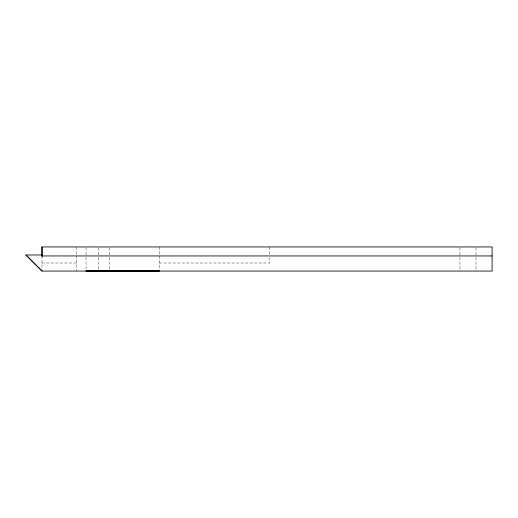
<?xml version="1.0" encoding="UTF-8"?>
<svg xmlns="http://www.w3.org/2000/svg" width="518" height="518" viewBox="0 0 518 518"><rect width="100%" height="100%" fill="white"/><g stroke="black" fill="none" stroke-linecap="round" stroke-linejoin="round"><path stroke-width="0.39" stroke-dasharray="2.59 1.94" d="M41.977 263.021L76.541 263.021M159.33 263.021L269.613 263.021L269.613 255.782M476.023 247.746L476.023 256.591M476.023 257.394L476.023 271.056M459.945 247.746L459.945 256.591M459.945 257.394L459.945 271.056M269.613 246.944L269.613 254.979M159.33 246.944L159.33 270.254M109.188 247.746L109.188 256.591M109.188 257.394L109.188 270.254M98.232 247.746L98.232 256.591M98.232 257.394L98.232 271.056M86.053 247.746L86.053 256.591M86.053 257.394L86.053 271.056M76.541 246.944L76.541 254.979M76.541 255.782L76.541 271.056M41.977 255.782L41.977 271.056"/><path stroke-width="0.78" d="M41.977 255.193L41.977 246.944L492.1 246.944L492.1 271.056L41.977 271.056L25.9 254.979L41.977 254.979L42.139 256.909M492.1 255.944L42.139 255.944L41.977 246.944M25.9 254.979L42.139 271.056M159.33 270.979L86.053 271.056L159.33 270.979"/></g></svg>
